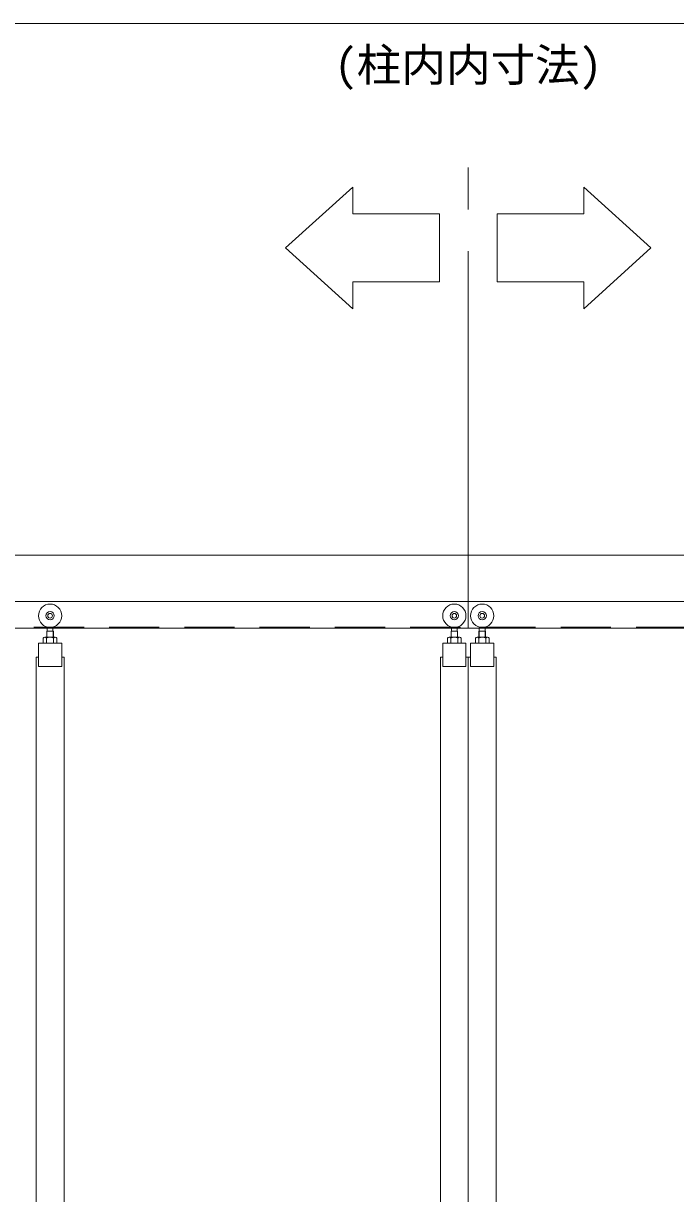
# Model space of a CAD drawing. Units: millimetres, scale not verified. Extents: x -10062 to 10062, y -16938 to 16938.
# Drawn here: x -4320 to -2916, y 9352 to 11868 of the extents above; entities that cross this region are included whole.
import ezdxf
from ezdxf.enums import TextEntityAlignment as Align

# ---------------------------------------------------------------- set-up
doc = ezdxf.new("R2010")
doc.units = ezdxf.units.MM
doc.header["$LTSCALE"] = 90
doc.linetypes.add('CHAIN2', pattern=[12, 9, -1, 1, -1])
doc.linetypes.add('DASHED1', pattern=[1.8, 1.2, -0.6])
for name, color, linetype, lineweight in [('0-C_寸法', 134, 'Continuous', 18), ('1-1_中央走行棒', 134, 'Continuous', 18), ('1-2_中央走行棒右', 134, 'Continuous', 18), ('1-3_中央走行棒左', 134, 'Continuous', 18), ('1-6_通芯', 134, 'CHAIN2', 18), ('1-B_文字', 134, 'Continuous', 18), ('1-D_梁36', 134, 'Continuous', 18)]:
    doc.layers.add(name, color=color, linetype=linetype, lineweight=lineweight)
doc.styles.add('ＭＳ ゴシック', font='')
doc.styles.get('ＭＳ ゴシック').set_extended_font_data('MS Gothic')

msp = doc.modelspace()

# ---------------------------------------------------------------- linework, layer by layer
at = {"layer": '0-C_寸法'}
msp.add_line((-5107.5, 11867.5), (-1617.5, 11867.5), dxfattribs=at)
at = {"layer": '1-1_中央走行棒'}
for p, q in [((-4268.75, 10561.1), (-4268.75, 10569.9)), ((-4256.25, 10561.1), (-4256.25, 10569.9)), ((-4273.62, 10548.06), (-4251.38, 10548.06)), ((-4273.62, 10548.06), (-4270, 10548.06)), ((-4270.44, 10548.06), (-4270.44, 10548.1)), ((-4270, 10546.06), (-4270, 10535.06)), ((-4269.2, 10548.06), (-4269.2, 10561.1)), ((-4255.8, 10548.06), (-4255.8, 10561.1)), ((-4255, 10548.06), (-4251.38, 10548.06)), ((-4255, 10546.06), (-4255, 10535.06)), ((-4254.56, 10548.06), (-4254.56, 10548.1))]:
    msp.add_line(p, q, dxfattribs=at)
for points in [[(-4247.75, 10546.06), (-4247.75, 10535.06), (-4277.25, 10535.06), (-4277.25, 10546.06)], [(-4270.44, 10548.1), (-4269.5, 10548.1), (-4269.5, 10561.1), (-4262.5, 10561.1)], [(-4254.56, 10548.1), (-4255.5, 10548.1), (-4255.5, 10561.1), (-4262.5, 10561.1)], [(-4287.5, 10505.06), (-4292.5, 10505.06), (-4292.5, 9173.06)], [(-4232.5, 9173.06), (-4232.5, 10505.06), (-4237.5, 10505.06)]]:
    msp.add_lwpolyline(points, dxfattribs=at)
msp.add_lwpolyline([(-4287.5, 10485.06), (-4237.5, 10485.06), (-4237.5, 10535.06), (-4287.5, 10535.06)], close=True, dxfattribs=at)
for radius in [25, 9, 5]:
    msp.add_circle((-4262.5, 10594.1), radius, dxfattribs=at)
for centre, radius, start, end in [((-4273.62, 10543.78), 4.28, 32.227, 147.773), ((-4262.5, 10533), 15.07, 60.137, 119.863), ((-4251.38, 10543.78), 4.28, 32.227, 147.773)]:
    msp.add_arc(centre, radius, start, end, dxfattribs=at)
at = {"layer": '1-2_中央走行棒右'}
for p, q in [((-3338.75, 10561.1), (-3338.75, 10569.9)), ((-3326.25, 10561.1), (-3326.25, 10569.9)), ((-3343.63, 10548.06), (-3321.38, 10548.06)), ((-3343.63, 10548.06), (-3340, 10548.06)), ((-3340.44, 10548.06), (-3340.44, 10548.1)), ((-3340, 10546.06), (-3340, 10535.06)), ((-3339.2, 10548.06), (-3339.2, 10561.1)), ((-3325.8, 10548.06), (-3325.8, 10561.1)), ((-3325, 10548.06), (-3321.38, 10548.06)), ((-3325, 10546.06), (-3325, 10535.06)), ((-3324.56, 10548.06), (-3324.56, 10548.1))]:
    msp.add_line(p, q, dxfattribs=at)
for points in [[(-3317.75, 10546.06), (-3317.75, 10535.06), (-3347.25, 10535.06), (-3347.25, 10546.06)], [(-3340.44, 10548.1), (-3339.5, 10548.1), (-3339.5, 10561.1), (-3332.5, 10561.1)], [(-3324.56, 10548.1), (-3325.5, 10548.1), (-3325.5, 10561.1), (-3332.5, 10561.1)], [(-3357.5, 10505.06), (-3362.5, 10505.06), (-3362.5, 9085.06)], [(-3302.5, 9173.06), (-3302.5, 10505.06), (-3307.5, 10505.06)]]:
    msp.add_lwpolyline(points, dxfattribs=at)
msp.add_lwpolyline([(-3357.5, 10485.06), (-3307.5, 10485.06), (-3307.5, 10535.06), (-3357.5, 10535.06)], close=True, dxfattribs=at)
for radius in [25, 9, 5]:
    msp.add_circle((-3332.5, 10594.1), radius, dxfattribs=at)
for centre, radius, start, end in [((-3343.63, 10543.78), 4.28, 32.227, 147.773), ((-3332.5, 10533), 15.07, 60.137, 119.863), ((-3321.38, 10543.78), 4.28, 32.227, 147.773)]:
    msp.add_arc(centre, radius, start, end, dxfattribs=at)
at = {"layer": '1-3_中央走行棒左'}
for p, q in [((-3398.75, 10561.1), (-3398.75, 10569.9)), ((-3386.25, 10561.1), (-3386.25, 10569.9)), ((-3403.63, 10548.06), (-3381.37, 10548.06)), ((-3403.63, 10548.06), (-3400, 10548.06)), ((-3400.43, 10548.06), (-3400.43, 10548.1)), ((-3400, 10546.06), (-3400, 10535.06)), ((-3399.2, 10548.06), (-3399.2, 10561.1)), ((-3385.8, 10548.06), (-3385.8, 10561.1)), ((-3385, 10548.06), (-3381.37, 10548.06)), ((-3385, 10546.06), (-3385, 10535.06)), ((-3384.56, 10548.06), (-3384.56, 10548.1))]:
    msp.add_line(p, q, dxfattribs=at)
for points in [[(-3377.75, 10546.06), (-3377.75, 10535.06), (-3407.25, 10535.06), (-3407.25, 10546.06)], [(-3400.43, 10548.1), (-3399.5, 10548.1), (-3399.5, 10561.1), (-3392.5, 10561.1)], [(-3384.56, 10548.1), (-3385.5, 10548.1), (-3385.5, 10561.1), (-3392.5, 10561.1)], [(-3417.5, 10505.06), (-3422.5, 10505.06), (-3422.5, 9173.06)], [(-3362.5, 9085.06), (-3362.5, 10505.06), (-3367.5, 10505.06)]]:
    msp.add_lwpolyline(points, dxfattribs=at)
msp.add_lwpolyline([(-3417.5, 10485.06), (-3367.5, 10485.06), (-3367.5, 10535.06), (-3417.5, 10535.06)], close=True, dxfattribs=at)
for radius in [25, 9, 5]:
    msp.add_circle((-3392.5, 10594.1), radius, dxfattribs=at)
for centre, radius, start, end in [((-3403.63, 10543.78), 4.28, 32.227, 147.773), ((-3392.5, 10533), 15.07, 60.137, 119.863), ((-3381.37, 10543.78), 4.28, 32.227, 147.773)]:
    msp.add_arc(centre, radius, start, end, dxfattribs=at)
at = {"layer": '1-6_通芯'}
msp.add_line((-3362.5, 10567.5), (-3362.5, 11595.07), dxfattribs=at)
at = {"layer": '1-B_文字'}
for points in [[(-3755.66, 11384.96), (-3611.25, 11515.73), (-3611.25, 11457.83), (-3424.61, 11457.83), (-3424.61, 11311.81), (-3611.25, 11311.81), (-3611.25, 11253.91)], [(-2969.33, 11384.96), (-3113.75, 11515.73), (-3113.75, 11457.83), (-3300.39, 11457.83), (-3300.39, 11311.81), (-3113.75, 11311.81), (-3113.75, 11253.91)]]:
    msp.add_lwpolyline(points, close=True, dxfattribs=at)
at = {"layer": '1-D_梁36'}
for p, q in [((-4862.5, 10624.5), (-1862.5, 10624.5)), ((-4919.5, 10567.5), (-1805.5, 10567.5))]:
    msp.add_line(p, q, dxfattribs=at)
at = {"layer": '1-D_梁36', "linetype": 'DASHED1'}
msp.add_line((-5107.5, 10569.1), (-1617.5, 10569.1), dxfattribs=at)
at = {"layer": '1-D_梁36'}
msp.add_lwpolyline([(-1462.5, 10624.5), (-1462.5, 10724.5), (-5262.5, 10724.5), (-5262.5, 10624.5)], dxfattribs=at)

# ---------------------------------------------------------------- texts
at = {"layer": '0-C_寸法', "style": 'ＭＳ ゴシック'}
msp.add_text('(柱内内寸法)', height=70.38, dxfattribs=at).set_placement((-3650.5, 11721.9), align=Align.BOTTOM_LEFT)

doc.saveas('drawing.dxf')
